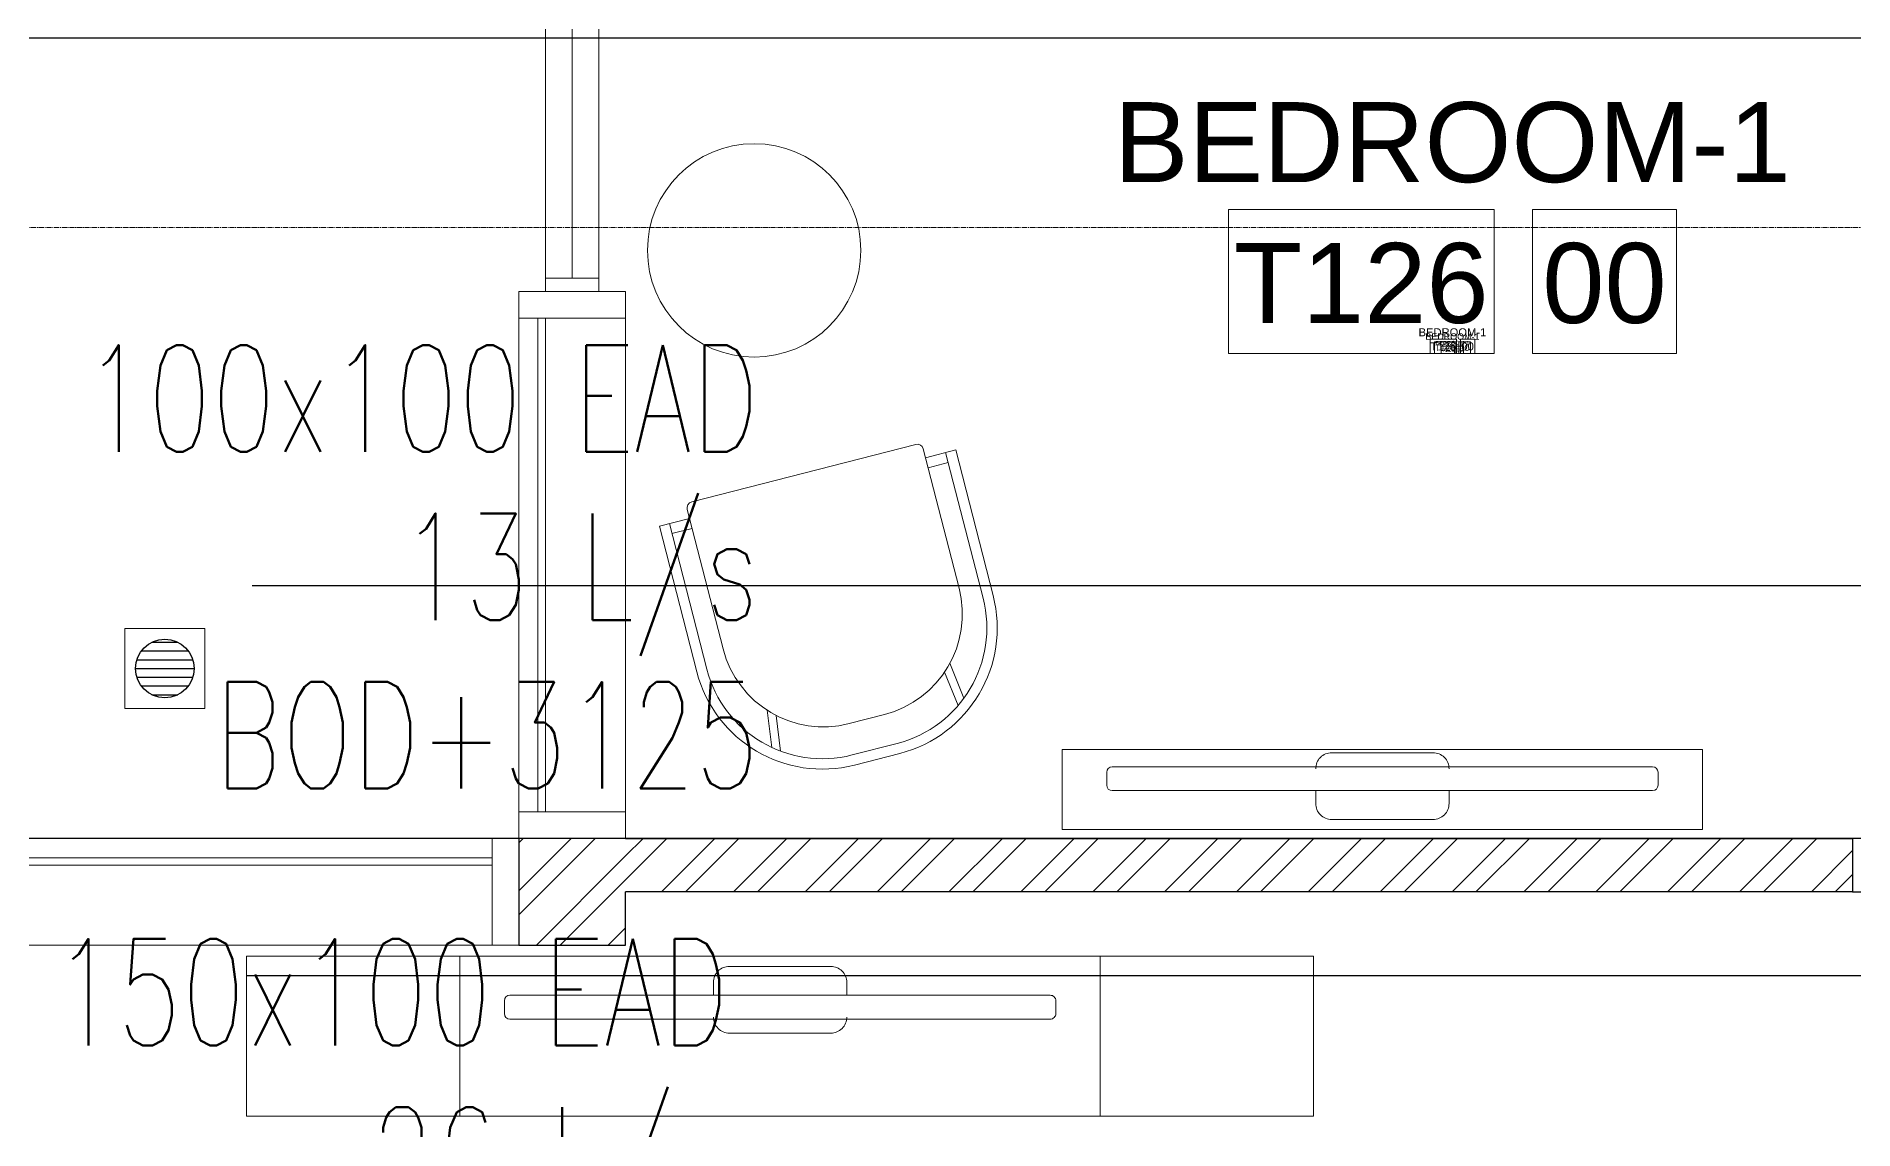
# Model space of a CAD drawing. Header units: millimetres. Extents: x -9226 to 166212, y -13 to 97274.
# Drawn here: x 29996 to 33402, y 61434 to 63483 of the extents above; entities that cross this region are included whole.
import ezdxf
from ezdxf.enums import TextEntityAlignment as Align

# ---------------------------------------------------------------- set-up
doc = ezdxf.new("R2010")
doc.units = ezdxf.units.MM
for name, pattern in [('23491-A-XR-GRID$0$23288-XR-Unit GRIDS$0$CENTER2', [28.575, 19.05, -3.175, 3.175, -3.175]), ('23491-XR-AR-2ND FLOOR PLAN$0$23491-XR-AR-2ND FLOOR PLAN$0$1290A0 sheet$0$AUDIT_D_051024121621-1', [0]), ('23491-XR-AR-2ND FLOOR PLAN$0$23491-XR-AR-2ND FLOOR PLAN$0$23491-XR-AR-TYP-FLOOR$0$CONTINUA', [0])]:
    doc.linetypes.add(name, pattern=pattern)
doc.layers.get('0').update_dxf_attribs({"color": 8})
doc.layers.get('Defpoints').update_dxf_attribs({"color": 8})
for name, color, linetype in [('0-AC TEXT', 7, 'Continuous'), ('1.INS', 8, 'Continuous'), ('23491-XR-AR-2ND FLOOR PLAN$0$23491-XR-AR-2ND FLOOR PLAN$0$NEC-DR-FIXTURES', 8, 'Continuous')]:
    doc.layers.add(name, color=color, linetype=linetype)
for name, color, linetype, lineweight in [('1.TAGGING', 7, 'Continuous', 5), ('1.XREF', 8, 'Continuous', 9), ('23491-A-XR-GRID$0$G-ANNO-GRID', 8, '23491-A-XR-GRID$0$23288-XR-Unit GRIDS$0$CENTER2', 0), ('23491-XR-AR-2ND FLOOR PLAN$0$23491-XR-AR-2ND FLOOR PLAN$0$23491-XR-AR-TYP-FLOOR$0$A-FURN-FREE-PLAN', 8, 'Continuous', 5), ('23491-XR-AR-2ND FLOOR PLAN$0$23491-XR-AR-2ND FLOOR PLAN$0$23491-XR-AR-TYP-FLOOR$0$A-WALL-PATT', 8, 'Continuous', 5), ('23491-XR-AR-2ND FLOOR PLAN$0$23491-XR-AR-2ND FLOOR PLAN$0$23491-XR-AR-TYP-FLOOR$0$Zone-6_30May22$0$TYP$0$2B+G+19+R Typical Floor$0$A-DOOR', 8, 'Continuous', 25), ('23491-XR-AR-2ND FLOOR PLAN$0$23491-XR-AR-2ND FLOOR PLAN$0$A-WALL', 8, 'Continuous', 30), ('23491-XR-AR-2ND FLOOR PLAN$0$23491-XR-AR-TYP-FLOOR$0$A-Glaz-Sill', 8, 'Continuous', 5), ('23491-XR-AR-2ND FLOOR PLAN$0$23491-XR-AR-TYP-FLOOR$0$A-GLAZ-WNDO', 8, 'Continuous', 13), ('23491-XR-AR-2ND FLOOR PLAN$0$A-ANNO-DIMS', 8, 'Continuous', 5), ('23491-XR-AR-2ND FLOOR PLAN$0$A-FLOR-IDEN', 8, 'Continuous', 9), ('23491-XR-AR-2ND FLOOR PLAN$0$A-FLOR-IDEN @ 10', 8, 'Continuous', 9), ('23491-XR-AR-2ND FLOOR PLAN$0$A-FLOR-IDEN @ 100', 8, 'Continuous', 9), ('23491-XR-AR-2ND FLOOR PLAN$0$A-FLOR-IDEN @ 5', 8, 'Continuous', 9), ('23491-XR-AR-2ND FLOOR PLAN$0$A-FLOR-IDEN @ 8', 8, 'Continuous', 9), ('23491-XR-AR-2ND FLOOR PLAN$0$NEC- Glass', 8, 'Continuous', 5), ('A-ANNO-DIMS', 8, 'Continuous', 9)]:
    doc.layers.add(name, color=color, linetype=linetype, lineweight=lineweight)
doc.styles.add('23491-XR-AR-2ND FLOOR PLAN$0$23491-XR-AR-2ND FLOOR PLAN$0$SDC-TEXT_4_2', font='arial.ttf')
doc.styles.add('ROMANS', font='isocp.shx', dxfattribs={"width": 0.8})
doc.styles.add('ROMANS100', font='romans.shx', dxfattribs={"width": 0.7, "height": 100})
doc.dimstyles.new('JSE', dxfattribs={"dimtxt": 50, "dimasz": 150, "dimexe": 0.18, "dimexo": 0.0625, "dimgap": 50, "dimtad": 0, "dimdec": 0, "dimrnd": 5, "dimzin": 0, "dimdsep": 46, "dimtxsty": 'ROMANS', "dimcen": 0.09, "dimclrd": 7, "dimclre": 7, "dimclrt": 7, "dimadec": 0, "dimazin": 0, "dimtfac": 1, "dimtdec": 0, "dimtofl": 0, "dimtmove": 0, "dimatfit": 3, "dimfxl": 1, "dimtolj": 1, "dimtzin": 0, "dimarcsym": 1})
doc.dimstyles.new('JSE-1.25', dxfattribs={"dimtxt": 200, "dimasz": 150, "dimexe": 0.18, "dimexo": 0.0625, "dimgap": 20, "dimtad": 1, "dimdec": 0, "dimrnd": 5, "dimzin": 0, "dimdsep": 46, "dimtxsty": 'ROMANS', "dimcen": 0.09, "dimclrd": 256, "dimclre": 256, "dimclrt": 7, "dimadec": 0, "dimazin": 0, "dimtfac": 1, "dimtdec": 0, "dimtofl": 0, "dimtmove": 0, "dimatfit": 3, "dimfxl": 1, "dimtolj": 1, "dimtzin": 0, "dimarcsym": 0})

# ---------------------------------------------------------------- blocks, each defined once
blk = doc.blocks.new('23491-XR-AR-2ND FLOOR PLAN$0$A$C1cb4348e')
at = {"layer": '23491-XR-AR-2ND FLOOR PLAN$0$23491-XR-AR-TYP-FLOOR$0$A-Glaz-Sill', "color": 8}
for p, q in [((100, 800), (100, 1525)), ((0, 750), (0, 25))]:
    blk.add_line(p, q, dxfattribs=at)
at = {"layer": '23491-XR-AR-2ND FLOOR PLAN$0$NEC- Glass', "color": 8}
for points in [[(100, 1550), (100, 1525), (0, 1525), (0, 1550)], [(0, 1525), (0, 750), (50, 750), (50, 1525)], [(50, 25), (50, 800), (100, 800), (100, 25)], [(100, 0), (100, 25), (0, 25), (0, 0)]]:
    blk.add_lwpolyline(points, close=True, dxfattribs=at)
at = {"layer": 'Defpoints', "color": 8}
blk.add_line((100, 775), (153.9, 775), dxfattribs=at)
blk = doc.blocks.new('23491-XR-AR-2ND FLOOR PLAN$0$A$C98741eb2')
at = {"layer": '23491-XR-AR-2ND FLOOR PLAN$0$23491-XR-AR-TYP-FLOOR$0$A-Glaz-Sill', "color": 8}
for p, q in [((-737.4, 48990.4, 0), (-737.4, 49915.4, 0)), ((-537.4, 48990.4, 0), (-537.4, 49915.4, 0)), ((-2537.4, 48940.4, 0), (-787.4, 48940.4, 0)), ((-2437.4, 48740.4, 0), (-787.4, 48740.4, 0))]:
    blk.add_line(p, q, dxfattribs=at)
at = {"layer": '23491-XR-AR-2ND FLOOR PLAN$0$23491-XR-AR-TYP-FLOOR$0$A-GLAZ-WNDO', "color": 8, "elevation": 0}
for points in [[(-537.4, 49965.4), (-537.4, 49915.4), (-737.4, 49915.4), (-737.4, 49965.4)], [(-737.4, 48990.4), (-737.4, 48940.4), (-537.4, 48940.4), (-537.4, 48990.4)], [(-787.4, 48940.4), (-787.4, 48740.4), (-737.4, 48740.4), (-737.4, 48940.4)]]:
    blk.add_lwpolyline(points, close=True, dxfattribs=at)
at = {"layer": '23491-XR-AR-2ND FLOOR PLAN$0$NEC- Glass', "color": 8}
for p, q in [((-701.4, 48990.4, 0), (-701.4, 49915.4, 0)), ((-687.4, 48990.4, 0), (-687.4, 49915.4, 0)), ((-2537.4, 48904.4, 0), (-787.4, 48904.4, 0)), ((-2537.4, 48890.4, 0), (-787.4, 48890.4, 0))]:
    blk.add_line(p, q, dxfattribs=at)
at = {"layer": '23491-XR-AR-2ND FLOOR PLAN$0$A-ANNO-DIMS', "color": 8, "xscale": -1, "rotation": 1.08428626077739e-07}
blk.add_blockref('23491-XR-AR-2ND FLOOR PLAN$0$A$C1cb4348e', (-587.4, 49965.4, 0), dxfattribs=at)
blk = doc.blocks.new('23491-XR-AR-2ND FLOOR PLAN$0$23491-XR-AR-2ND FLOOR PLAN$0$23491-XR-AR-TYP-FLOOR$0$TV')
at = {"color": 8}
for p, q in [((0.1075, 0.5168), (0.0835, 0.5168)), ((0.0731, 0.5064), (0.0731, -0.5064)), ((0.1179, -0.5064), (0.1179, 0.5064)), ((0.1075, -0.5168), (0.0835, -0.5168))]:
    blk.add_line(p, q, dxfattribs=at)
for points in [[(0.0731, 0.125), (0.049, 0.125, 0.414214), (0.019, 0.095), (0.019, -0.095, 0.414214), (0.049, -0.125), (0.0731, -0.125)], [(0.1142, -0.125, 0.414214), (0.1442, -0.095), (0.1442, 0.095, 0.414214), (0.1142, 0.125)]]:
    blk.add_lwpolyline(points, format="xyb", dxfattribs=at)
for centre, start, end in [((0.0835, 0.5064), 89.9999, 179.9999), ((0.1075, 0.5064), 0.0001, 90.0001), ((0.0835, -0.5064), 180.0001, 270.0001), ((0.1075, -0.5064), 269.9999, 359.9999)]:
    blk.add_arc(centre, 0.0104, start, end, dxfattribs=at)
blk = doc.blocks.new('23491-XR-AR-2ND FLOOR PLAN$0$23491-XR-AR-2ND FLOOR PLAN$0$23491-XR-AR-TYP-FLOOR$0$TV&stand')
at = {"color": 8}
for p, q in [((0, 0.6), (-0.3, 0.6)), ((0, 0.6), (-0.3, 0.6)), ((0, -0.6), (-0.3, -0.6))]:
    blk.add_line(p, q, dxfattribs=at)
blk.add_lwpolyline([(-0.3, -1), (0, -1), (0, 1), (-0.3, 1)], close=True, dxfattribs=at)
at = {"color": 8, "rotation": 180}
blk.add_blockref('23491-XR-AR-2ND FLOOR PLAN$0$23491-XR-AR-2ND FLOOR PLAN$0$23491-XR-AR-TYP-FLOOR$0$TV', (0, 0), dxfattribs=at)
blk = doc.blocks.new('*U510')
at = {"layer": '23491-XR-AR-2ND FLOOR PLAN$0$23491-XR-AR-2ND FLOOR PLAN$0$23491-XR-AR-TYP-FLOOR$0$Zone-6_30May22$0$TYP$0$2B+G+19+R Typical Floor$0$A-DOOR', "color": 8}
for p, q in [((0.865, 0), (0.035, 0)), ((0.85, -0.1), (0.05, -0.1))]:
    blk.add_line(p, q, dxfattribs=at)
blk.add_lwpolyline([(0.075, 0), (0.075, 0.829), (0.035, 0.829), (0.035, 0)], close=True, dxfattribs=at)
for points in [[(0.035, 0), (0, 0), (0, -0.1), (0.05, -0.1), (0.05, -0.04), (0.035, -0.04), (0.035, 0)], [(0.865, 0), (0.9, 0), (0.9, -0.1), (0.85, -0.1), (0.85, -0.04), (0.865, -0.04), (0.865, 0)]]:
    blk.add_lwpolyline(points, dxfattribs=at)
blk.add_arc((0.035, 0), 0.83, 360, 87.2377, dxfattribs=at)
blk = doc.blocks.new('23491-XR-AR-2ND FLOOR PLAN$0$23491-XR-AR-2ND FLOOR PLAN$0$23491-XR-AR-TYP-FLOOR$0$SAN-1')
at = {"color": 8, "linetype": '23491-XR-AR-2ND FLOOR PLAN$0$23491-XR-AR-2ND FLOOR PLAN$0$23491-XR-AR-TYP-FLOOR$0$CONTINUA'}
for p, q in [((4.5, 56.96), (-4.5, 56.96)), ((4.5, 54.96), (-4.5, 54.96)), ((3.5, 48.96), (-3.5, 48.96)), ((-29.5, 31.96), (-29.5, 2.96)), ((-27.5, 31.96), (-27.5, 2.96)), ((27.5, 2.96), (27.5, 31.96)), ((29.5, 2.96), (29.5, 31.96)), ((-23.5, 28.96), (-23.5, 1.2)), ((23.5, 1.2), (23.5, 28.96)), ((-27.5, 4.96), (-23.5, 4.96)), ((27.5, 4.96), (23.5, 4.96)), ((-29.5, 2.96), (-23.5, 2.96)), ((22.3, 0), (-22.3, 0)), ((23.5, 2.96), (29.5, 2.96))]:
    blk.add_line(p, q, dxfattribs=at)
at = {"color": 8}
for p, q in [((-19.1, 49.73), (-18.19, 42.53)), ((-16.76, 43.93), (-17.67, 50.81)), ((16.76, 43.93), (17.67, 50.81)), ((19.1, 49.73), (18.19, 42.53))]:
    blk.add_line(p, q, dxfattribs=at)
at = {"color": 8, "linetype": '23491-XR-AR-2ND FLOOR PLAN$0$23491-XR-AR-2ND FLOOR PLAN$0$23491-XR-AR-TYP-FLOOR$0$CONTINUA'}
for centre, radius, start, end in [((-4.5, 31.96), 25, 90, 180), ((4.5, 31.96), 25, 360, 90), ((-4.5, 31.96), 23, 90, 180), ((4.5, 31.96), 23, 360, 90), ((-3.5, 28.96), 20, 90, 180), ((3.5, 28.96), 20, 360, 90), ((-22.3, 1.2), 1.2, 180, 270), ((22.3, 1.2), 1.2, 270, 360)]:
    blk.add_arc(centre, radius, start, end, dxfattribs=at)
blk = doc.blocks.new('*U531')
at = {"color": 8, "linetype": 'ByBlock'}
for points in [[(1.3, 0), (-7, 0), (-7, 4.5), (1.3, 4.5)], [(2.5, 0), (7, 0), (7, 4.5), (2.5, 4.5)]]:
    blk.add_lwpolyline(points, close=True, dxfattribs=at)
at = {"color": 8, "linetype": 'ByBlock', "style": '23491-XR-AR-2ND FLOOR PLAN$0$23491-XR-AR-2ND FLOOR PLAN$0$SDC-TEXT_4_2'}
for tag, p in [('ROOM-NAME-2', (0, 9.95)), ('ROOM-NAME-1', (0, 6.6)), ('ROOM-NO.', (-2.85, 2.2)), ('ROOM-FINISH', (4.75, 2.2))]:
    blk.add_attdef(tag, text='', height=2.5, dxfattribs=at).set_placement(p, align=Align.MIDDLE_CENTER)
blk = doc.blocks.new('*U824')
at = {"layer": '23491-XR-AR-2ND FLOOR PLAN$0$A-FLOR-IDEN @ 10', "color": 8}
ref = blk.add_blockref('*U531', (32650, 62889), dxfattribs=dict(at, xscale=5.999999999999999, yscale=5.999999999999999, zscale=5.999999999999999))
ref.add_attrib('ROOM-NO.', 'T126', dxfattribs={"layer": '0', "color": 0, "linetype": 'ByBlock', "height": 15, "style": '23491-XR-AR-2ND FLOOR PLAN$0$23491-XR-AR-2ND FLOOR PLAN$0$SDC-TEXT_4_2'}).set_placement((32632.9, 62902.2), align=Align.MIDDLE_CENTER)
ref.add_attrib('ROOM-FINISH', '00', dxfattribs={"layer": '0', "color": 0, "linetype": 'ByBlock', "height": 15, "style": '23491-XR-AR-2ND FLOOR PLAN$0$23491-XR-AR-2ND FLOOR PLAN$0$SDC-TEXT_4_2'}).set_placement((32678.5, 62902.2), align=Align.MIDDLE_CENTER)
ref.add_attrib('ROOM-NAME-1', 'BEDROOM-1', dxfattribs={"layer": '0', "color": 0, "linetype": 'ByBlock', "height": 15, "style": '23491-XR-AR-2ND FLOOR PLAN$0$23491-XR-AR-2ND FLOOR PLAN$0$SDC-TEXT_4_2'}).set_placement((32650, 62928.6), align=Align.MIDDLE_CENTER)
at = {"layer": '23491-XR-AR-2ND FLOOR PLAN$0$A-FLOR-IDEN @ 100', "color": 8}
ref = blk.add_blockref('*U531', (32650, 62889), dxfattribs=dict(at, xscale=60, yscale=60, zscale=60))
ref.add_attrib('ROOM-NO.', 'T126', dxfattribs={"layer": '0', "color": 0, "linetype": 'ByBlock', "height": 150, "style": '23491-XR-AR-2ND FLOOR PLAN$0$23491-XR-AR-2ND FLOOR PLAN$0$SDC-TEXT_4_2'}).set_placement((32479, 63021), align=Align.MIDDLE_CENTER)
ref.add_attrib('ROOM-FINISH', '00', dxfattribs={"layer": '0', "color": 0, "linetype": 'ByBlock', "height": 150, "style": '23491-XR-AR-2ND FLOOR PLAN$0$23491-XR-AR-2ND FLOOR PLAN$0$SDC-TEXT_4_2'}).set_placement((32935, 63021), align=Align.MIDDLE_CENTER)
ref.add_attrib('ROOM-NAME-1', 'BEDROOM-1', dxfattribs={"layer": '0', "color": 0, "linetype": 'ByBlock', "height": 150, "style": '23491-XR-AR-2ND FLOOR PLAN$0$23491-XR-AR-2ND FLOOR PLAN$0$SDC-TEXT_4_2'}).set_placement((32650, 63285), align=Align.MIDDLE_CENTER)
at = {"layer": '23491-XR-AR-2ND FLOOR PLAN$0$A-FLOR-IDEN @ 5', "color": 8}
ref = blk.add_blockref('*U531', (32650, 62889), dxfattribs=dict(at, xscale=3, yscale=3, zscale=3))
ref.add_attrib('ROOM-NO.', 'T126', dxfattribs={"layer": '0', "color": 0, "linetype": 'ByBlock', "height": 7.5, "style": '23491-XR-AR-2ND FLOOR PLAN$0$23491-XR-AR-2ND FLOOR PLAN$0$SDC-TEXT_4_2'}).set_placement((32641.5, 62895.6), align=Align.MIDDLE_CENTER)
ref.add_attrib('ROOM-FINISH', '00', dxfattribs={"layer": '0', "color": 0, "linetype": 'ByBlock', "height": 7.5, "style": '23491-XR-AR-2ND FLOOR PLAN$0$23491-XR-AR-2ND FLOOR PLAN$0$SDC-TEXT_4_2'}).set_placement((32664.3, 62895.6), align=Align.MIDDLE_CENTER)
ref.add_attrib('ROOM-NAME-1', 'BEDROOM-1', dxfattribs={"layer": '0', "color": 0, "linetype": 'ByBlock', "height": 7.5, "style": '23491-XR-AR-2ND FLOOR PLAN$0$23491-XR-AR-2ND FLOOR PLAN$0$SDC-TEXT_4_2'}).set_placement((32650, 62908.8), align=Align.MIDDLE_CENTER)
at = {"layer": '23491-XR-AR-2ND FLOOR PLAN$0$A-FLOR-IDEN @ 8', "color": 8}
ref = blk.add_blockref('*U531', (32650, 62889), dxfattribs=dict(at, xscale=4.8, yscale=4.8, zscale=4.8))
ref.add_attrib('ROOM-NO.', 'T126', dxfattribs={"layer": '0', "color": 0, "linetype": 'ByBlock', "height": 12, "style": '23491-XR-AR-2ND FLOOR PLAN$0$23491-XR-AR-2ND FLOOR PLAN$0$SDC-TEXT_4_2'}).set_placement((32636.4, 62899.5), align=Align.MIDDLE_CENTER)
ref.add_attrib('ROOM-FINISH', '00', dxfattribs={"layer": '0', "color": 0, "linetype": 'ByBlock', "height": 12, "style": '23491-XR-AR-2ND FLOOR PLAN$0$23491-XR-AR-2ND FLOOR PLAN$0$SDC-TEXT_4_2'}).set_placement((32672.8, 62899.5), align=Align.MIDDLE_CENTER)
ref.add_attrib('ROOM-NAME-1', 'BEDROOM-1', dxfattribs={"layer": '0', "color": 0, "linetype": 'ByBlock', "height": 12, "style": '23491-XR-AR-2ND FLOOR PLAN$0$23491-XR-AR-2ND FLOOR PLAN$0$SDC-TEXT_4_2'}).set_placement((32650, 62920.6), align=Align.MIDDLE_CENTER)
blk = doc.blocks.new('23491-XR-AR-2ND FLOOR PLAN$0$23491-XR-AR-2ND FLOOR PLAN$0$A$C09286910')
at = {"layer": '23491-XR-AR-2ND FLOOR PLAN$0$23491-XR-AR-2ND FLOOR PLAN$0$NEC-DR-FIXTURES', "color": 8}
for p, q in [((-0.0328, -0.0442), (-0.0328, 0.0442)), ((-0.0164, -0.0525), (-0.0164, 0.0525)), ((0, -0.055), (0, 0.055)), ((0.0164, -0.0525), (0.0164, 0.0525)), ((0.0328, -0.0442), (0.0328, 0.0442)), ((-0.0492, -0.0246), (-0.0492, 0.0246)), ((0.0492, -0.0246), (0.0492, 0.0246))]:
    blk.add_line(p, q, dxfattribs=at)
at = {"layer": '23491-XR-AR-2ND FLOOR PLAN$0$23491-XR-AR-2ND FLOOR PLAN$0$NEC-DR-FIXTURES', "color": 8, "lineweight": 0, "ltscale": 0.5}
blk.add_lwpolyline([(-0.075, -0.075), (0.075, -0.075), (0.075, 0.075), (-0.075, 0.075)], close=True, dxfattribs=at)
at = {"layer": '23491-XR-AR-2ND FLOOR PLAN$0$23491-XR-AR-2ND FLOOR PLAN$0$NEC-DR-FIXTURES', "color": 8, "linetype": 'ByBlock'}
blk.add_circle((0, 0), 0.055, dxfattribs=at)
blk = doc.blocks.new('23491-XR-AR-2ND FLOOR PLAN')
at = {"layer": '23491-XR-AR-2ND FLOOR PLAN$0$23491-XR-AR-2ND FLOOR PLAN$0$23491-XR-AR-TYP-FLOOR$0$A-WALL-PATT'}
h = blk.add_hatch(dxfattribs=at)
h.set_pattern_fill('ANSI32', color=8, scale=10)
h.paths.add_polyline_path([(31100, 61980), (30900, 61980), (30900, 61780), (31100, 61780)])
h = blk.add_hatch(dxfattribs=at)
h.set_pattern_fill('ANSI32', color=8, scale=10)
h.paths.add_polyline_path([(31100, 61980), (33400, 61980), (33400, 61880), (31100, 61880)])
at = {"layer": '23491-XR-AR-2ND FLOOR PLAN$0$23491-XR-AR-2ND FLOOR PLAN$0$23491-XR-AR-TYP-FLOOR$0$A-FURN-FREE-PLAN', "color": 8, "elevation": 0}
blk.add_lwpolyline([(33118.7, 62146.4), (33118.7, 61996.4), (31918.7, 61996.4), (31918.7, 62146.4)], close=True, dxfattribs=at)
at = {"layer": '23491-XR-AR-2ND FLOOR PLAN$0$23491-XR-AR-2ND FLOOR PLAN$0$23491-XR-AR-TYP-FLOOR$0$A-FURN-FREE-PLAN', "color": 8}
blk.add_circle((31341.1, 63082.1, 0), 200, dxfattribs=at)
at = {"layer": '23491-XR-AR-2ND FLOOR PLAN$0$23491-XR-AR-2ND FLOOR PLAN$0$A-WALL', "color": 8}
blk.add_lwpolyline([(31100, 61980), (30900, 61980), (30900, 61780), (31100, 61780), (31100, 61880)], dxfattribs=at)
at = {"layer": '23491-XR-AR-2ND FLOOR PLAN$0$23491-XR-AR-2ND FLOOR PLAN$0$A-WALL', "color": 8, "elevation": 0}
blk.add_lwpolyline([(31100, 61980), (33400, 61980), (33400, 61880), (31100, 61880)], dxfattribs=at)
at = {"layer": '23491-XR-AR-2ND FLOOR PLAN$0$23491-XR-AR-2ND FLOOR PLAN$0$23491-XR-AR-TYP-FLOOR$0$A-FURN-FREE-PLAN', "color": 8}
for name, p, xscale, yscale, zscale, rotation in [('23491-XR-AR-2ND FLOOR PLAN$0$23491-XR-AR-2ND FLOOR PLAN$0$23491-XR-AR-TYP-FLOOR$0$SAN-1', (31434, 62664.6, 0), 9.720000000015721, 9.720000000015721, 9.720000000015721, 194.4131439860286), ('23491-XR-AR-2ND FLOOR PLAN$0$23491-XR-AR-2ND FLOOR PLAN$0$23491-XR-AR-TYP-FLOOR$0$TV', (32518.7, 61996.4, 0), -1000, 1000, 1000, 269.9998766927189), ('23491-XR-AR-2ND FLOOR PLAN$0$23491-XR-AR-2ND FLOOR PLAN$0$23491-XR-AR-TYP-FLOOR$0$TV&stand', (31389.7, 61759.1, 0), 999.9999999999944, 999.9999999999944, 999.9999999999944, 90.00021002822378), ('23491-XR-AR-2ND FLOOR PLAN$0$23491-XR-AR-2ND FLOOR PLAN$0$23491-XR-AR-TYP-FLOOR$0$TV&stand', (31389.7, 61759.1, 0), 999.9999999999944, 999.9999999999944, 999.9999999999944, 90.00021002822378)]:
    blk.add_blockref(name, p, dxfattribs=dict(at, xscale=xscale, yscale=yscale, zscale=zscale, rotation=rotation))
at = {"layer": '23491-XR-AR-2ND FLOOR PLAN$0$23491-XR-AR-2ND FLOOR PLAN$0$23491-XR-AR-TYP-FLOOR$0$Zone-6_30May22$0$TYP$0$2B+G+19+R Typical Floor$0$A-DOOR', "color": 8, "xscale": -1000.000000000003, "yscale": 1000.000000000003, "zscale": 1000.000000000003, "rotation": 359.9999999985122}
blk.add_blockref('*U510', (34300, 61980), dxfattribs=at)
at = {"layer": '23491-XR-AR-2ND FLOOR PLAN$0$23491-XR-AR-2ND FLOOR PLAN$0$NEC-DR-FIXTURES', "color": 8, "linetype": '23491-XR-AR-2ND FLOOR PLAN$0$23491-XR-AR-2ND FLOOR PLAN$0$1290A0 sheet$0$AUDIT_D_051024121621-1', "xscale": 999.9999999999999, "yscale": 999.9999999999999, "zscale": 999.9999999999999, "rotation": 270}
blk.add_blockref('23491-XR-AR-2ND FLOOR PLAN$0$23491-XR-AR-2ND FLOOR PLAN$0$A$C09286910', (30236.4, 62298.5, 0.1), dxfattribs=at)
at = {"layer": '23491-XR-AR-2ND FLOOR PLAN$0$23491-XR-AR-TYP-FLOOR$0$A-GLAZ-WNDO', "color": 8}
blk.add_blockref('23491-XR-AR-2ND FLOOR PLAN$0$A$C98741eb2', (31637.3, 13039.4, 0), dxfattribs=at)
at = {"layer": '23491-XR-AR-2ND FLOOR PLAN$0$A-FLOR-IDEN'}
blk.add_blockref('*U824', (0, 0), dxfattribs=at)
blk = doc.blocks.new('23491-A-XR-GRID')
at = {"layer": '23491-A-XR-GRID$0$G-ANNO-GRID', "color": 8, "ltscale": 0.5}
blk.add_line((-8075.9, 63125.3, 0), (56827.8, 63125.3, 0), dxfattribs=at)
blk = doc.blocks.new('XREF')
at = {"layer": 'A-ANNO-DIMS', "color": 8}
blk.add_blockref('23491-XR-AR-2ND FLOOR PLAN', (0, 0), dxfattribs=at)
blk.add_blockref('23491-A-XR-GRID', (0, 0))

msp = doc.modelspace()

# ---------------------------------------------------------------- block references
at = {"layer": '1.XREF'}
msp.add_blockref('XREF', (0, 0), dxfattribs=at)

# ---------------------------------------------------------------- next in the draw order: linework, layer by layer
at = {"layer": '1.INS', "color": 7}
for points, elevation in [([(36454.1, 63480), (27150, 63480)], 0), ([(34861.8, 62453.4), (30399.9, 62453.4)], 0.1)]:
    msp.add_lwpolyline(points, dxfattribs=dict(at, elevation=elevation))

# ---------------------------------------------------------------- next in the draw order: texts
at = {"layer": '0-AC TEXT', "char_height": 200, "width": 2328.667, "attachment_point": 3, "line_spacing_factor": 0.946776, "style": 'ROMANS100'}
for s, insert in [('100x100 EAD\\P13 L/s\\PBOD+3125', (31350.1, 62904.6, 0)), ('150x100 EAD\\P26 L/s\\PBOD+3705', (31293.5, 61791.7, 0))]:
    msp.add_mtext(s, dxfattribs=dict(at, insert=insert))

# ---------------------------------------------------------------- next in the draw order: leaders
at = {"layer": '1.INS'}
msp.add_leader([(35316.5, 61722.4), (30389.7, 61722.4)], dimstyle='JSE', override={"dimgap": 50, "dimtad": 0}, dxfattribs=at)
at = {"layer": '1.TAGGING', "color": 6}
msp.add_leader([(35555, 62450.4), (35557.8, 61980), (27250, 61979.6)], dimstyle='JSE-1.25', override={"dimgap": 20, "dimtad": 0}, dxfattribs=at)

doc.saveas('drawing.dxf')
